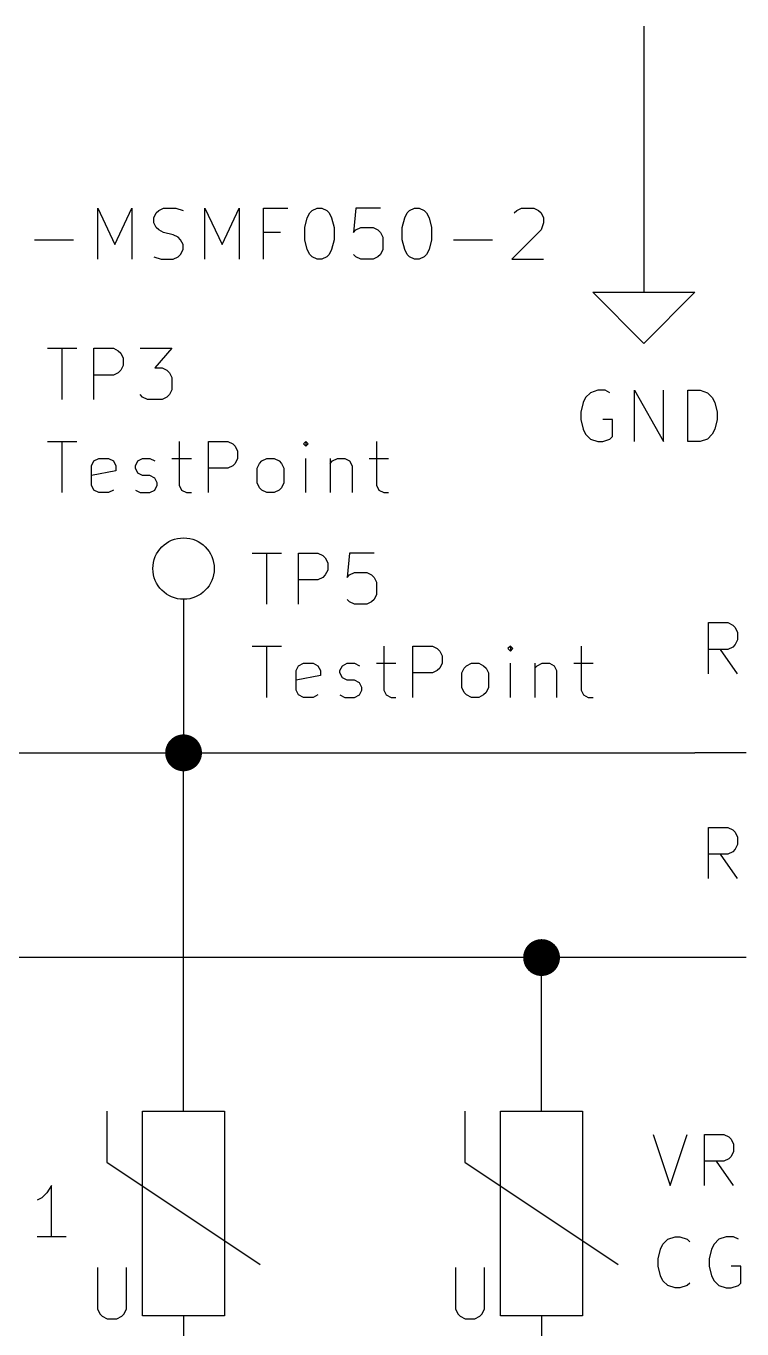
# Model space of a CAD drawing. Header units: millimetres. Extents: x 10 to 287, y -200 to -10.
# Drawn here: x 87.53 to 105.31, y -122.25 to -89.92 of the extents above; entities that cross this region are included whole.
import ezdxf

# ---------------------------------------------------------------- set-up
doc = ezdxf.new("R2010")
doc.units = ezdxf.units.MM
for name, color, linetype in [('GREENSIXTYFIVE', 129, 'CONTINUOUS'), ('LIGHTGREEN', 92, 'CONTINUOUS'), ('RED', 14, 'CONTINUOUS')]:
    doc.layers.add(name, color=color, linetype=linetype)

msp = doc.modelspace()

# ---------------------------------------------------------------- linework, layer by layer
at = {"layer": 'GREENSIXTYFIVE', "linetype": 'CONTINUOUS'}
for p, q in [((89.3111, -95.7022), (89.3111, -94.4322)), ((89.3111, -94.4322), (89.7345, -95.3394)), ((89.3111, -95.7022), (89.3111, -94.4322)), ((89.3111, -94.4322), (89.7345, -95.3394)), ((89.7345, -95.3394), (90.1578, -94.4322)), ((89.7345, -95.3394), (90.1578, -94.4322)), ((90.1578, -94.4322), (90.1578, -95.7022)), ((90.1578, -94.4322), (90.1578, -95.7022)), ((90.7021, -94.6741), (90.7625, -94.5532)), ((90.7021, -94.6741), (90.7625, -94.5532)), ((90.7021, -94.7951), (90.7021, -94.6741)), ((90.7021, -94.7951), (90.7021, -94.6741)), ((90.7625, -94.5532), (90.823, -94.4927)), ((90.7625, -94.5532), (90.823, -94.4927)), ((90.823, -94.4927), (90.944, -94.4322)), ((90.823, -94.4927), (90.944, -94.4322)), ((90.944, -94.4322), (91.2463, -94.4322)), ((90.944, -94.4322), (91.2463, -94.4322)), ((91.2463, -94.4322), (91.4278, -94.4927)), ((91.2463, -94.4322), (91.4278, -94.4927)), ((91.972, -95.7022), (91.972, -94.4322)), ((91.972, -94.4322), (92.3954, -95.3394)), ((91.972, -95.7022), (91.972, -94.4322)), ((91.972, -94.4322), (92.3954, -95.3394)), ((92.3954, -95.3394), (92.8187, -94.4322)), ((92.3954, -95.3394), (92.8187, -94.4322)), ((92.8187, -94.4322), (92.8187, -95.7022)), ((92.8187, -94.4322), (92.8187, -95.7022)), ((93.4234, -95.7022), (93.4234, -94.4322)), ((93.4234, -94.4322), (94.0282, -94.4322)), ((93.4234, -95.7022), (93.4234, -94.4322)), ((93.4234, -94.4322), (94.0282, -94.4322)), ((94.4516, -94.916), (94.512, -94.6741)), ((94.4516, -94.916), (94.512, -94.6741)), ((94.512, -94.6741), (94.5725, -94.5532)), ((94.512, -94.6741), (94.5725, -94.5532)), ((94.5725, -94.5532), (94.633, -94.4927)), ((94.5725, -94.5532), (94.633, -94.4927)), ((94.633, -94.4927), (94.7539, -94.4322)), ((94.633, -94.4927), (94.7539, -94.4322)), ((94.7539, -94.4322), (94.8749, -94.4322)), ((94.7539, -94.4322), (94.8749, -94.4322)), ((94.8749, -94.4322), (94.9958, -94.4927)), ((94.8749, -94.4322), (94.9958, -94.4927)), ((94.9958, -94.4927), (95.0563, -94.5532)), ((94.9958, -94.4927), (95.0563, -94.5532)), ((95.0563, -94.5532), (95.1168, -94.6741)), ((95.0563, -94.5532), (95.1168, -94.6741)), ((95.1168, -94.6741), (95.1773, -94.916)), ((95.1168, -94.6741), (95.1773, -94.916)), ((95.7215, -94.4322), (95.6611, -95.037)), ((95.7215, -94.4322), (95.6611, -95.037)), ((96.3263, -94.4322), (95.7215, -94.4322)), ((96.3263, -94.4322), (95.7215, -94.4322)), ((96.8706, -94.916), (96.931, -94.6741)), ((96.8706, -94.916), (96.931, -94.6741)), ((96.931, -94.6741), (96.9915, -94.5532)), ((96.931, -94.6741), (96.9915, -94.5532)), ((96.9915, -94.5532), (97.052, -94.4927)), ((96.9915, -94.5532), (97.052, -94.4927)), ((97.052, -94.4927), (97.1729, -94.4322)), ((97.052, -94.4927), (97.1729, -94.4322)), ((97.1729, -94.4322), (97.2939, -94.4322)), ((97.1729, -94.4322), (97.2939, -94.4322)), ((97.2939, -94.4322), (97.4148, -94.4927)), ((97.2939, -94.4322), (97.4148, -94.4927)), ((97.4148, -94.4927), (97.4753, -94.5532)), ((97.4148, -94.4927), (97.4753, -94.5532)), ((97.4753, -94.5532), (97.5358, -94.6741)), ((97.4753, -94.5532), (97.5358, -94.6741)), ((97.5358, -94.6741), (97.5963, -94.916)), ((97.5358, -94.6741), (97.5963, -94.916)), ((99.6525, -94.5532), (99.7129, -94.4927)), ((99.6525, -94.5532), (99.7129, -94.4927)), ((99.7129, -94.4927), (99.8339, -94.4322)), ((99.7129, -94.4927), (99.8339, -94.4322)), ((99.8339, -94.4322), (100.1363, -94.4322)), ((99.8339, -94.4322), (100.1363, -94.4322)), ((100.1363, -94.4322), (100.2572, -94.4927)), ((100.1363, -94.4322), (100.2572, -94.4927)), ((100.2572, -94.4927), (100.3177, -94.5532)), ((100.2572, -94.4927), (100.3177, -94.5532)), ((100.3177, -94.5532), (100.3782, -94.6741)), ((100.3177, -94.5532), (100.3782, -94.6741)), ((100.3782, -94.6741), (100.3782, -94.7951)), ((100.3782, -94.6741), (100.3782, -94.7951)), ((90.7625, -94.916), (90.7021, -94.7951)), ((90.7625, -94.916), (90.7021, -94.7951)), ((90.823, -94.9765), (90.7625, -94.916)), ((90.823, -94.9765), (90.7625, -94.916)), ((90.944, -95.037), (90.823, -94.9765)), ((90.944, -95.037), (90.823, -94.9765)), ((91.1859, -95.0975), (90.944, -95.037)), ((91.1859, -95.0975), (90.944, -95.037)), ((93.8468, -95.037), (93.4234, -95.037)), ((93.8468, -95.037), (93.4234, -95.037)), ((94.4516, -95.2184), (94.4516, -94.916)), ((94.4516, -95.2184), (94.4516, -94.916)), ((95.1773, -94.916), (95.1773, -95.2184)), ((95.1773, -94.916), (95.1773, -95.2184)), ((95.6611, -95.037), (95.7215, -94.9765)), ((95.6611, -95.037), (95.7215, -94.9765)), ((95.7215, -94.9765), (95.8425, -94.916)), ((95.7215, -94.9765), (95.8425, -94.916)), ((95.8425, -94.916), (96.1449, -94.916)), ((95.8425, -94.916), (96.1449, -94.916)), ((96.1449, -94.916), (96.2658, -94.9765)), ((96.1449, -94.916), (96.2658, -94.9765)), ((96.2658, -94.9765), (96.3263, -95.037)), ((96.2658, -94.9765), (96.3263, -95.037)), ((96.3263, -95.037), (96.3868, -95.1579)), ((96.3263, -95.037), (96.3868, -95.1579)), ((96.8706, -95.2184), (96.8706, -94.916)), ((96.8706, -95.2184), (96.8706, -94.916)), ((97.5963, -94.916), (97.5963, -95.2184)), ((97.5963, -94.916), (97.5963, -95.2184)), ((100.3177, -94.9765), (99.592, -95.7022)), ((100.3177, -94.9765), (99.592, -95.7022)), ((100.3782, -94.7951), (100.3177, -94.9765)), ((100.3782, -94.7951), (100.3177, -94.9765)), ((87.7387, -95.2184), (88.7064, -95.2184)), ((87.7387, -95.2184), (88.7064, -95.2184)), ((91.3068, -95.1579), (91.1859, -95.0975)), ((91.3068, -95.1579), (91.1859, -95.0975)), ((91.3673, -95.2184), (91.3068, -95.1579)), ((91.3673, -95.2184), (91.3068, -95.1579)), ((91.4278, -95.3394), (91.3673, -95.2184)), ((91.4278, -95.3394), (91.3673, -95.2184)), ((91.4278, -95.4603), (91.4278, -95.3394)), ((91.4278, -95.4603), (91.4278, -95.3394)), ((94.512, -95.4603), (94.4516, -95.2184)), ((94.512, -95.4603), (94.4516, -95.2184)), ((95.1773, -95.2184), (95.1168, -95.4603)), ((95.1773, -95.2184), (95.1168, -95.4603)), ((96.3868, -95.1579), (96.3868, -95.4603)), ((96.3868, -95.1579), (96.3868, -95.4603)), ((96.931, -95.4603), (96.8706, -95.2184)), ((96.931, -95.4603), (96.8706, -95.2184)), ((97.5963, -95.2184), (97.5358, -95.4603)), ((97.5963, -95.2184), (97.5358, -95.4603)), ((98.1405, -95.2184), (99.1082, -95.2184)), ((98.1405, -95.2184), (99.1082, -95.2184)), ((90.7021, -95.6418), (90.8835, -95.7022)), ((90.7021, -95.6418), (90.8835, -95.7022)), ((91.1859, -95.7022), (91.3068, -95.6418)), ((91.1859, -95.7022), (91.3068, -95.6418)), ((91.3068, -95.6418), (91.3673, -95.5813)), ((91.3068, -95.6418), (91.3673, -95.5813)), ((91.3673, -95.5813), (91.4278, -95.4603)), ((91.3673, -95.5813), (91.4278, -95.4603)), ((94.5725, -95.5813), (94.512, -95.4603)), ((94.5725, -95.5813), (94.512, -95.4603)), ((94.633, -95.6418), (94.5725, -95.5813)), ((94.633, -95.6418), (94.5725, -95.5813)), ((94.7539, -95.7022), (94.633, -95.6418)), ((94.7539, -95.7022), (94.633, -95.6418)), ((94.9958, -95.6418), (94.8749, -95.7022)), ((94.9958, -95.6418), (94.8749, -95.7022)), ((95.0563, -95.5813), (94.9958, -95.6418)), ((95.0563, -95.5813), (94.9958, -95.6418)), ((95.1168, -95.4603), (95.0563, -95.5813)), ((95.1168, -95.4603), (95.0563, -95.5813)), ((95.7215, -95.6418), (95.6611, -95.5813)), ((95.7215, -95.6418), (95.6611, -95.5813)), ((95.8425, -95.7022), (95.7215, -95.6418)), ((95.8425, -95.7022), (95.7215, -95.6418)), ((96.2658, -95.6418), (96.1449, -95.7022)), ((96.2658, -95.6418), (96.1449, -95.7022)), ((96.3263, -95.5813), (96.2658, -95.6418)), ((96.3263, -95.5813), (96.2658, -95.6418)), ((96.3868, -95.4603), (96.3263, -95.5813)), ((96.3868, -95.4603), (96.3263, -95.5813)), ((96.9915, -95.5813), (96.931, -95.4603)), ((96.9915, -95.5813), (96.931, -95.4603)), ((97.052, -95.6418), (96.9915, -95.5813)), ((97.052, -95.6418), (96.9915, -95.5813)), ((97.1729, -95.7022), (97.052, -95.6418)), ((97.1729, -95.7022), (97.052, -95.6418)), ((97.4148, -95.6418), (97.2939, -95.7022)), ((97.4148, -95.6418), (97.2939, -95.7022)), ((97.4753, -95.5813), (97.4148, -95.6418)), ((97.4753, -95.5813), (97.4148, -95.6418)), ((97.5358, -95.4603), (97.4753, -95.5813)), ((97.5358, -95.4603), (97.4753, -95.5813)), ((90.8835, -95.7022), (91.1859, -95.7022)), ((90.8835, -95.7022), (91.1859, -95.7022)), ((94.8749, -95.7022), (94.7539, -95.7022)), ((94.8749, -95.7022), (94.7539, -95.7022)), ((96.1449, -95.7022), (95.8425, -95.7022)), ((96.1449, -95.7022), (95.8425, -95.7022)), ((97.2939, -95.7022), (97.1729, -95.7022)), ((97.2939, -95.7022), (97.1729, -95.7022)), ((99.592, -95.7022), (100.3782, -95.7022)), ((99.592, -95.7022), (100.3782, -95.7022)), ((88.0653, -97.912), (88.791, -97.912)), ((88.0653, -97.912), (88.791, -97.912)), ((88.4282, -99.182), (88.4282, -97.912)), ((88.4282, -99.182), (88.4282, -97.912)), ((89.2143, -99.182), (89.2143, -97.912)), ((89.2143, -97.912), (89.6981, -97.912)), ((89.2143, -99.182), (89.2143, -97.912)), ((89.2143, -97.912), (89.6981, -97.912)), ((89.6981, -97.912), (89.8191, -97.9725)), ((89.6981, -97.912), (89.8191, -97.9725)), ((90.3634, -97.912), (91.1496, -97.912)), ((90.3634, -97.912), (91.1496, -97.912)), ((91.1496, -97.912), (90.7262, -98.3958)), ((91.1496, -97.912), (90.7262, -98.3958)), ((89.8191, -97.9725), (89.8796, -98.033)), ((89.8191, -97.9725), (89.8796, -98.033)), ((89.8796, -98.033), (89.94, -98.1539)), ((89.8796, -98.033), (89.94, -98.1539)), ((89.94, -98.1539), (89.94, -98.3354)), ((89.94, -98.1539), (89.94, -98.3354)), ((89.6981, -98.5773), (89.2143, -98.5773)), ((89.6981, -98.5773), (89.2143, -98.5773)), ((89.8191, -98.5168), (89.6981, -98.5773)), ((89.8191, -98.5168), (89.6981, -98.5773)), ((89.8796, -98.4563), (89.8191, -98.5168)), ((89.8796, -98.4563), (89.8191, -98.5168)), ((89.94, -98.3354), (89.8796, -98.4563)), ((89.94, -98.3354), (89.8796, -98.4563)), ((90.7262, -98.3958), (90.9077, -98.3958)), ((90.7262, -98.3958), (90.9077, -98.3958)), ((90.9077, -98.3958), (91.0286, -98.4563)), ((90.9077, -98.3958), (91.0286, -98.4563)), ((91.0286, -98.4563), (91.0891, -98.5168)), ((91.0286, -98.4563), (91.0891, -98.5168)), ((91.0891, -98.5168), (91.1496, -98.6377)), ((91.0891, -98.5168), (91.1496, -98.6377)), ((91.1496, -98.6377), (91.1496, -98.9401)), ((91.1496, -98.6377), (91.1496, -98.9401)), ((90.4239, -99.1216), (90.3634, -99.0611)), ((90.4239, -99.1216), (90.3634, -99.0611)), ((90.5448, -99.182), (90.4239, -99.1216)), ((90.5448, -99.182), (90.4239, -99.1216)), ((90.9077, -99.182), (90.5448, -99.182)), ((90.9077, -99.182), (90.5448, -99.182)), ((91.0286, -99.1216), (90.9077, -99.182)), ((91.0286, -99.1216), (90.9077, -99.182)), ((91.0891, -99.0611), (91.0286, -99.1216)), ((91.0891, -99.0611), (91.0286, -99.1216)), ((91.1496, -98.9401), (91.0891, -99.0611)), ((91.1496, -98.9401), (91.0891, -99.0611)), ((101.4246, -99.1349), (101.3641, -99.2558)), ((101.5456, -99.0139), (101.4246, -99.1349)), ((101.727, -98.9534), (101.5456, -99.0139)), ((101.9084, -98.9534), (101.727, -98.9534)), ((102.0294, -99.0139), (101.9084, -98.9534)), ((102.6341, -100.2234), (102.6341, -98.9534)), ((102.6341, -98.9534), (103.3598, -100.2234)), ((103.3598, -100.2234), (103.3598, -98.9534)), ((103.9646, -100.2234), (103.9646, -98.9534)), ((103.9646, -98.9534), (104.267, -98.9534)), ((104.267, -98.9534), (104.4484, -99.0139)), ((104.4484, -99.0139), (104.5694, -99.1349)), ((104.5694, -99.1349), (104.6299, -99.2558)), ((101.3641, -99.2558), (101.3037, -99.4977)), ((101.3037, -99.4977), (101.3037, -99.6791)), ((104.6299, -99.2558), (104.6903, -99.4977)), ((104.6903, -99.4977), (104.6903, -99.6791)), ((101.3037, -99.6791), (101.3641, -99.921)), ((102.0898, -99.6791), (101.8479, -99.6791)), ((102.0898, -100.1025), (102.0898, -99.6791)), ((104.6903, -99.6791), (104.6299, -99.921)), ((101.3641, -99.921), (101.4246, -100.042)), ((101.4246, -100.042), (101.5456, -100.163)), ((101.5456, -100.163), (101.727, -100.2234)), ((101.8479, -100.2234), (102.0294, -100.163)), ((102.0294, -100.163), (102.0898, -100.1025)), ((104.4484, -100.163), (104.267, -100.2234)), ((104.5694, -100.042), (104.4484, -100.163)), ((104.6299, -99.921), (104.5694, -100.042)), ((88.0653, -100.2234), (88.791, -100.2234)), ((88.0653, -100.2234), (88.791, -100.2234)), ((88.4282, -101.4934), (88.4282, -100.2234)), ((88.4282, -101.4934), (88.4282, -100.2234)), ((91.331, -100.2234), (91.331, -101.312)), ((91.331, -100.2234), (91.331, -101.312)), ((92.0567, -101.4934), (92.0567, -100.2234)), ((92.0567, -100.2234), (92.5405, -100.2234)), ((92.0567, -101.4934), (92.0567, -100.2234)), ((92.0567, -100.2234), (92.5405, -100.2234)), ((92.5405, -100.2234), (92.6615, -100.2839)), ((92.5405, -100.2234), (92.6615, -100.2839)), ((92.6615, -100.2839), (92.722, -100.3444)), ((92.6615, -100.2839), (92.722, -100.3444)), ((92.722, -100.3444), (92.7824, -100.4653)), ((92.722, -100.3444), (92.7824, -100.4653)), ((92.7824, -100.4653), (92.7824, -100.6468)), ((92.7824, -100.4653), (92.7824, -100.6468)), ((94.4757, -100.2234), (94.4153, -100.2839)), ((94.4757, -100.2234), (94.4153, -100.2839)), ((94.4153, -100.2839), (94.4757, -100.3444)), ((94.4153, -100.2839), (94.4757, -100.3444)), ((94.5362, -100.2839), (94.4757, -100.2234)), ((94.4757, -100.2234), (94.4757, -100.3444)), ((94.5362, -100.2839), (94.4757, -100.2234)), ((94.4757, -100.2234), (94.4757, -100.3444)), ((94.4757, -100.3444), (94.5362, -100.2839)), ((94.4757, -100.3444), (94.5362, -100.2839)), ((96.2295, -100.2234), (96.2295, -101.312)), ((96.2295, -100.2234), (96.2295, -101.312)), ((101.727, -100.2234), (101.8479, -100.2234)), ((104.267, -100.2234), (103.9646, -100.2234)), ((89.1539, -100.8282), (89.2143, -100.7072)), ((89.1539, -100.8282), (89.2143, -100.7072)), ((89.1539, -101.312), (89.1539, -100.8282)), ((89.1539, -101.312), (89.1539, -100.8282)), ((89.2143, -100.7072), (89.3353, -100.6468)), ((89.2143, -100.7072), (89.3353, -100.6468)), ((89.3353, -100.6468), (89.5772, -100.6468)), ((89.3353, -100.6468), (89.5772, -100.6468)), ((89.5772, -100.6468), (89.6981, -100.7072)), ((89.5772, -100.6468), (89.6981, -100.7072)), ((89.6981, -100.7072), (89.7586, -100.8282)), ((89.6981, -100.7072), (89.7586, -100.8282)), ((89.7586, -100.8282), (89.7586, -100.9491)), ((89.7586, -100.8282), (89.7586, -100.9491)), ((90.2425, -100.8282), (90.3029, -100.7072)), ((90.2425, -100.8282), (90.3029, -100.7072)), ((90.2425, -100.8887), (90.2425, -100.8282)), ((90.2425, -100.8887), (90.2425, -100.8282)), ((90.3029, -100.7072), (90.4239, -100.6468)), ((90.3029, -100.7072), (90.4239, -100.6468)), ((90.4239, -100.6468), (90.6053, -100.6468)), ((90.4239, -100.6468), (90.6053, -100.6468)), ((90.6053, -100.6468), (90.7263, -100.7072)), ((90.6053, -100.6468), (90.7263, -100.7072)), ((91.1496, -100.6468), (91.6334, -100.6468)), ((91.1496, -100.6468), (91.6334, -100.6468)), ((92.6615, -100.8282), (92.5405, -100.8887)), ((92.6615, -100.8282), (92.5405, -100.8887)), ((92.722, -100.7677), (92.6615, -100.8282)), ((92.722, -100.7677), (92.6615, -100.8282)), ((92.7824, -100.6468), (92.722, -100.7677)), ((92.7824, -100.6468), (92.722, -100.7677)), ((93.2663, -100.8887), (93.3267, -100.7677)), ((93.2663, -100.8887), (93.3267, -100.7677)), ((93.3267, -100.7677), (93.3872, -100.7072)), ((93.3267, -100.7677), (93.3872, -100.7072)), ((93.3872, -100.7072), (93.5082, -100.6468)), ((93.3872, -100.7072), (93.5082, -100.6468)), ((93.5082, -100.6468), (93.6896, -100.6468)), ((93.5082, -100.6468), (93.6896, -100.6468)), ((93.6896, -100.6468), (93.8105, -100.7072)), ((93.6896, -100.6468), (93.8105, -100.7072)), ((93.8105, -100.7072), (93.871, -100.7677)), ((93.8105, -100.7072), (93.871, -100.7677)), ((93.871, -100.7677), (93.9315, -100.8887)), ((93.871, -100.7677), (93.9315, -100.8887)), ((94.4757, -101.4934), (94.4757, -100.6468)), ((94.4757, -101.4934), (94.4757, -100.6468)), ((95.0805, -100.6468), (95.0805, -101.4934)), ((95.0805, -100.6468), (95.0805, -101.4934)), ((95.0805, -100.7677), (95.141, -100.7072)), ((95.0805, -100.7677), (95.141, -100.7072)), ((95.141, -100.7072), (95.262, -100.6468)), ((95.141, -100.7072), (95.262, -100.6468)), ((95.262, -100.6468), (95.4434, -100.6468)), ((95.262, -100.6468), (95.4434, -100.6468)), ((95.4434, -100.6468), (95.5643, -100.7072)), ((95.4434, -100.6468), (95.5643, -100.7072)), ((95.5643, -100.7072), (95.6248, -100.8282)), ((95.5643, -100.7072), (95.6248, -100.8282)), ((95.6248, -100.8282), (95.6248, -101.4934)), ((95.6248, -100.8282), (95.6248, -101.4934)), ((96.0481, -100.6468), (96.5319, -100.6468)), ((96.0481, -100.6468), (96.5319, -100.6468)), ((89.7586, -100.9491), (89.1539, -101.0701)), ((89.7586, -100.9491), (89.1539, -101.0701)), ((90.3029, -101.0096), (90.2425, -100.8887)), ((90.3029, -101.0096), (90.2425, -100.8887)), ((90.4239, -101.0701), (90.3029, -101.0096)), ((90.4239, -101.0701), (90.3029, -101.0096)), ((90.6053, -101.0701), (90.4239, -101.0701)), ((90.6053, -101.0701), (90.4239, -101.0701)), ((90.7263, -101.1306), (90.6053, -101.0701)), ((90.7263, -101.1306), (90.6053, -101.0701)), ((90.7867, -101.2515), (90.7263, -101.1306)), ((90.7867, -101.2515), (90.7263, -101.1306)), ((92.5405, -100.8887), (92.0567, -100.8887)), ((92.5405, -100.8887), (92.0567, -100.8887)), ((93.2663, -101.2515), (93.2663, -100.8887)), ((93.2663, -101.2515), (93.2663, -100.8887)), ((93.9315, -100.8887), (93.9315, -101.2515)), ((93.9315, -100.8887), (93.9315, -101.2515)), ((89.2143, -101.433), (89.1539, -101.312)), ((89.2143, -101.433), (89.1539, -101.312)), ((89.3353, -101.4934), (89.2143, -101.433)), ((89.3353, -101.4934), (89.2143, -101.433)), ((89.5772, -101.4934), (89.3353, -101.4934)), ((89.5772, -101.4934), (89.3353, -101.4934)), ((89.6981, -101.433), (89.5772, -101.4934)), ((89.6981, -101.433), (89.5772, -101.4934)), ((90.2425, -101.433), (90.3634, -101.4934)), ((90.2425, -101.433), (90.3634, -101.4934)), ((90.3634, -101.4934), (90.6053, -101.4934)), ((90.3634, -101.4934), (90.6053, -101.4934)), ((90.6053, -101.4934), (90.7263, -101.433)), ((90.6053, -101.4934), (90.7263, -101.433)), ((90.7263, -101.433), (90.7867, -101.312)), ((90.7263, -101.433), (90.7867, -101.312)), ((90.7867, -101.312), (90.7867, -101.2515)), ((90.7867, -101.312), (90.7867, -101.2515)), ((91.331, -101.312), (91.3915, -101.433)), ((91.331, -101.312), (91.3915, -101.433)), ((91.3915, -101.433), (91.5125, -101.4934)), ((91.3915, -101.433), (91.5125, -101.4934)), ((91.5125, -101.4934), (91.6334, -101.4934)), ((91.5125, -101.4934), (91.6334, -101.4934)), ((93.3267, -101.3725), (93.2663, -101.2515)), ((93.3267, -101.3725), (93.2663, -101.2515)), ((93.3872, -101.433), (93.3267, -101.3725)), ((93.3872, -101.433), (93.3267, -101.3725)), ((93.5082, -101.4934), (93.3872, -101.433)), ((93.5082, -101.4934), (93.3872, -101.433)), ((93.6896, -101.4934), (93.5082, -101.4934)), ((93.6896, -101.4934), (93.5082, -101.4934)), ((93.8105, -101.433), (93.6896, -101.4934)), ((93.8105, -101.433), (93.6896, -101.4934)), ((93.871, -101.3725), (93.8105, -101.433)), ((93.871, -101.3725), (93.8105, -101.433)), ((93.9315, -101.2515), (93.871, -101.3725)), ((93.9315, -101.2515), (93.871, -101.3725)), ((96.2295, -101.312), (96.29, -101.433)), ((96.2295, -101.312), (96.29, -101.433)), ((96.29, -101.433), (96.411, -101.4934)), ((96.29, -101.433), (96.411, -101.4934)), ((96.411, -101.4934), (96.5319, -101.4934)), ((96.411, -101.4934), (96.5319, -101.4934)), ((93.1453, -102.992), (93.871, -102.992)), ((93.5082, -104.262), (93.5082, -102.992)), ((94.2943, -104.262), (94.2943, -102.992)), ((94.2943, -102.992), (94.7781, -102.992)), ((94.7781, -102.992), (94.8991, -103.0525)), ((94.8991, -103.0525), (94.9596, -103.113)), ((94.9596, -103.113), (95.02, -103.2339)), ((95.5643, -102.992), (95.5039, -103.5968)), ((96.1691, -102.992), (95.5643, -102.992)), ((95.02, -103.4154), (94.9596, -103.5363)), ((95.02, -103.2339), (95.02, -103.4154)), ((94.7781, -103.6573), (94.2943, -103.6573)), ((94.8991, -103.5968), (94.7781, -103.6573)), ((94.9596, -103.5363), (94.8991, -103.5968)), ((95.5039, -103.5968), (95.5643, -103.5363)), ((95.5643, -103.5363), (95.6853, -103.4758)), ((95.6853, -103.4758), (95.9877, -103.4758)), ((95.9877, -103.4758), (96.1086, -103.5363)), ((96.1086, -103.5363), (96.1691, -103.5968)), ((96.1691, -103.5968), (96.2296, -103.7177)), ((96.2296, -103.7177), (96.2296, -104.0201)), ((96.2296, -104.0201), (96.1691, -104.1411)), ((95.5643, -104.2016), (95.5039, -104.1411)), ((95.6853, -104.262), (95.5643, -104.2016)), ((95.9877, -104.262), (95.6853, -104.262)), ((96.1086, -104.2016), (95.9877, -104.262)), ((96.1691, -104.1411), (96.1086, -104.2016)), ((104.4726, -105.9892), (104.4726, -104.7192)), ((104.4726, -104.7192), (104.9564, -104.7192)), ((104.9564, -104.7192), (105.0774, -104.7797)), ((105.0774, -104.7797), (105.1379, -104.8402)), ((105.1379, -104.8402), (105.1983, -104.9611)), ((105.1983, -104.9611), (105.1983, -105.1426)), ((93.1453, -105.3034), (93.871, -105.3034)), ((93.5082, -106.5734), (93.5082, -105.3034)), ((96.411, -105.3034), (96.411, -106.392)), ((97.1367, -106.5734), (97.1367, -105.3034)), ((97.1367, -105.3034), (97.6205, -105.3034)), ((97.6205, -105.3034), (97.7415, -105.3639)), ((97.7415, -105.3639), (97.802, -105.4244)), ((99.5557, -105.3034), (99.4953, -105.3639)), ((99.4953, -105.3639), (99.5557, -105.4244)), ((99.6162, -105.3639), (99.5557, -105.3034)), ((99.5557, -105.3034), (99.5557, -105.4244)), ((99.5557, -105.4244), (99.6162, -105.3639)), ((101.3095, -105.3034), (101.3095, -106.392)), ((104.9564, -105.3845), (104.4726, -105.3845)), ((105.1983, -105.9892), (104.775, -105.3845)), ((105.0774, -105.324), (104.9564, -105.3845)), ((105.1379, -105.2635), (105.0774, -105.324)), ((105.1983, -105.1426), (105.1379, -105.2635)), ((97.802, -105.4244), (97.8624, -105.5453)), ((97.8624, -105.5453), (97.8624, -105.7268)), ((94.2339, -105.9082), (94.2943, -105.7872)), ((94.2339, -106.392), (94.2339, -105.9082)), ((94.8386, -106.0291), (94.2339, -106.1501)), ((94.2943, -105.7872), (94.4153, -105.7268)), ((94.4153, -105.7268), (94.6572, -105.7268)), ((94.6572, -105.7268), (94.7781, -105.7872)), ((94.7781, -105.7872), (94.8386, -105.9082)), ((94.8386, -105.9082), (94.8386, -106.0291)), ((95.3225, -105.9082), (95.3829, -105.7872)), ((95.3225, -105.9687), (95.3225, -105.9082)), ((95.3829, -106.0896), (95.3225, -105.9687)), ((95.3829, -105.7872), (95.5039, -105.7268)), ((95.5039, -105.7268), (95.6853, -105.7268)), ((95.6853, -105.7268), (95.8063, -105.7872)), ((96.2296, -105.7268), (96.7134, -105.7268)), ((97.6205, -105.9687), (97.1367, -105.9687)), ((97.7415, -105.9082), (97.6205, -105.9687)), ((97.802, -105.8477), (97.7415, -105.9082)), ((97.8624, -105.7268), (97.802, -105.8477)), ((98.3463, -105.9687), (98.4067, -105.8477)), ((98.3463, -106.3315), (98.3463, -105.9687)), ((98.4067, -105.8477), (98.4672, -105.7872)), ((98.4672, -105.7872), (98.5882, -105.7268)), ((98.5882, -105.7268), (98.7696, -105.7268)), ((98.7696, -105.7268), (98.8905, -105.7872)), ((98.8905, -105.7872), (98.951, -105.8477)), ((98.951, -105.8477), (99.0115, -105.9687)), ((99.0115, -105.9687), (99.0115, -106.3315)), ((99.5557, -106.5734), (99.5557, -105.7268)), ((100.1605, -105.7268), (100.1605, -106.5734)), ((100.1605, -105.8477), (100.221, -105.7872)), ((100.221, -105.7872), (100.342, -105.7268)), ((100.342, -105.7268), (100.5234, -105.7268)), ((100.5234, -105.7268), (100.6443, -105.7872)), ((100.6443, -105.7872), (100.7048, -105.9082)), ((100.7048, -105.9082), (100.7048, -106.5734)), ((101.1281, -105.7268), (101.6119, -105.7268)), ((95.5039, -106.1501), (95.3829, -106.0896)), ((95.6853, -106.1501), (95.5039, -106.1501)), ((95.8063, -106.2106), (95.6853, -106.1501)), ((95.8667, -106.3315), (95.8063, -106.2106)), ((95.8667, -106.392), (95.8667, -106.3315)), ((98.4067, -106.4525), (98.3463, -106.3315)), ((99.0115, -106.3315), (98.951, -106.4525)), ((94.2943, -106.513), (94.2339, -106.392)), ((94.4153, -106.5734), (94.2943, -106.513)), ((94.6572, -106.5734), (94.4153, -106.5734)), ((94.7781, -106.513), (94.6572, -106.5734)), ((95.3225, -106.513), (95.4434, -106.5734)), ((95.4434, -106.5734), (95.6853, -106.5734)), ((95.6853, -106.5734), (95.8063, -106.513)), ((95.8063, -106.513), (95.8667, -106.392)), ((96.411, -106.392), (96.4715, -106.513)), ((96.4715, -106.513), (96.5925, -106.5734)), ((96.5925, -106.5734), (96.7134, -106.5734)), ((98.4672, -106.513), (98.4067, -106.4525)), ((98.5882, -106.5734), (98.4672, -106.513)), ((98.7696, -106.5734), (98.5882, -106.5734)), ((98.8905, -106.513), (98.7696, -106.5734)), ((98.951, -106.4525), (98.8905, -106.513)), ((101.3095, -106.392), (101.37, -106.513)), ((101.37, -106.513), (101.491, -106.5734)), ((101.491, -106.5734), (101.6119, -106.5734)), ((104.4726, -111.0692), (104.4726, -109.7992)), ((104.4726, -109.7992), (104.9564, -109.7992)), ((104.9564, -109.7992), (105.0774, -109.8597)), ((105.0774, -109.8597), (105.1379, -109.9202)), ((105.1379, -109.9202), (105.1983, -110.0411)), ((105.1983, -110.2226), (105.1379, -110.3435)), ((105.1983, -110.0411), (105.1983, -110.2226)), ((104.9564, -110.4645), (104.4726, -110.4645)), ((105.1983, -111.0692), (104.775, -110.4645)), ((105.0774, -110.404), (104.9564, -110.4645)), ((105.1379, -110.3435), (105.0774, -110.404)), ((103.1021, -117.4192), (103.5254, -118.6892)), ((103.5254, -118.6892), (103.9488, -117.4192)), ((104.3721, -118.6892), (104.3721, -117.4192)), ((104.3721, -117.4192), (104.8559, -117.4192)), ((104.8559, -117.4192), (104.9769, -117.4797)), ((104.9769, -117.4797), (105.0374, -117.5402)), ((105.0374, -117.5402), (105.0978, -117.6611)), ((105.0978, -117.6611), (105.0978, -117.8426)), ((105.0374, -117.9635), (104.9769, -118.024)), ((105.0978, -117.8426), (105.0374, -117.9635)), ((104.8559, -118.0845), (104.3721, -118.0845)), ((105.0978, -118.6892), (104.6745, -118.0845)), ((104.9769, -118.024), (104.8559, -118.0845)), ((88.0436, -118.8707), (87.9226, -118.9916)), ((88.0436, -118.8707), (87.9226, -118.9916)), ((88.1645, -118.6892), (88.0436, -118.8707)), ((88.1645, -118.6892), (88.0436, -118.8707)), ((88.1645, -119.9592), (88.1645, -118.6892)), ((88.1645, -119.9592), (88.1645, -118.6892)), ((87.9226, -118.9916), (87.8017, -119.0521)), ((87.9226, -118.9916), (87.8017, -119.0521)), ((88.5274, -119.9592), (87.8017, -119.9592)), ((88.5274, -119.9592), (87.8017, -119.9592)), ((103.2231, -120.5035), (103.2835, -120.2616)), ((103.2835, -120.2616), (103.344, -120.1407)), ((103.344, -120.1407), (103.465, -120.0197)), ((103.465, -120.0197), (103.6464, -119.9592)), ((103.6464, -119.9592), (103.7673, -119.9592)), ((103.7673, -119.9592), (103.9488, -120.0197)), ((103.9488, -120.0197), (104.0092, -120.0802)), ((104.5535, -120.2616), (104.4931, -120.5035)), ((104.614, -120.1407), (104.5535, -120.2616)), ((104.735, -120.0197), (104.614, -120.1407)), ((104.9164, -119.9592), (104.735, -120.0197)), ((105.0978, -119.9592), (104.9164, -119.9592)), ((105.2188, -120.0197), (105.0978, -119.9592)), ((103.2231, -120.6849), (103.2231, -120.5035)), ((104.4931, -120.5035), (104.4931, -120.6849)), ((103.2835, -120.9268), (103.2231, -120.6849)), ((104.4931, -120.6849), (104.5535, -120.9268)), ((105.2792, -120.6849), (105.0373, -120.6849)), ((105.2792, -121.1083), (105.2792, -120.6849)), ((103.344, -121.0478), (103.2835, -120.9268)), ((103.465, -121.1688), (103.344, -121.0478)), ((103.6464, -121.2292), (103.465, -121.1688)), ((103.7673, -121.2292), (103.6464, -121.2292)), ((103.9488, -121.1688), (103.7673, -121.2292)), ((104.0092, -121.1083), (103.9488, -121.1688)), ((104.5535, -120.9268), (104.614, -121.0478)), ((104.614, -121.0478), (104.735, -121.1688)), ((104.735, -121.1688), (104.9164, -121.2292)), ((104.9164, -121.2292), (105.0373, -121.2292)), ((105.0373, -121.2292), (105.2188, -121.1688)), ((105.2188, -121.1688), (105.2792, -121.1083))]:
    msp.add_line(p, q, dxfattribs=at)
at = {"layer": 'LIGHTGREEN', "linetype": 'CONTINUOUS'}
for p, q in [((102.87, -92.71), (102.87, -95.25)), ((91.44, -106.68), (91.44, -107.95)), ((80.01, -107.95), (91.44, -107.95)), ((91.44, -107.95), (104.14, -107.95)), ((91.44, -115.57), (91.44, -107.95)), ((100.33, -113.03), (82.55, -113.03)), ((100.33, -115.57), (100.33, -113.03)), ((104.14, -113.03), (100.33, -113.03))]:
    msp.add_line(p, q, dxfattribs=at)
at = {"layer": 'LIGHTGREEN', "const_width": 0.4572}
for points in [[(91.2114, -107.95, 1), (91.6686, -107.95, 1)], [(100.1014, -113.03, 1), (100.5586, -113.03, 1)]]:
    msp.add_lwpolyline(points, format="xyb", close=True, dxfattribs=at)
at = {"layer": 'RED', "linetype": 'CONTINUOUS'}
for p, q in [((102.87, -89.916), (102.87, -92.71)), ((102.87, -89.916), (102.87, -92.71)), ((102.87, -95.25), (102.87, -96.52)), ((102.87, -97.79), (101.6, -96.52)), ((101.6, -96.52), (102.87, -96.52)), ((102.87, -96.52), (104.14, -96.52)), ((104.14, -96.52), (102.87, -97.79)), ((91.44, -104.14), (91.44, -106.68)), ((105.41, -107.95), (104.14, -107.95)), ((105.41, -113.03), (104.14, -113.03)), ((91.44, -116.84), (91.44, -115.57)), ((91.44, -116.84), (91.44, -115.57)), ((100.33, -116.84), (100.33, -115.57)), ((89.535, -116.84), (89.535, -118.11)), ((90.424, -121.92), (90.424, -116.84)), ((90.424, -116.84), (92.456, -116.84)), ((92.456, -116.84), (92.456, -121.92)), ((98.425, -116.84), (98.425, -118.11)), ((99.314, -121.92), (99.314, -116.84)), ((99.314, -116.84), (101.346, -116.84)), ((101.346, -116.84), (101.346, -121.92)), ((89.535, -118.11), (93.345, -120.65)), ((98.425, -118.11), (102.235, -120.65)), ((89.2991, -120.7212), (89.2991, -121.7493)), ((90.0248, -121.7493), (90.0248, -120.7212)), ((98.1891, -120.7212), (98.1891, -121.7493)), ((98.9148, -121.7493), (98.9148, -120.7212)), ((89.2991, -121.7493), (89.3596, -121.8703)), ((89.3596, -121.8703), (89.4201, -121.9308)), ((89.9039, -121.9308), (89.9644, -121.8703)), ((89.9644, -121.8703), (90.0248, -121.7493)), ((98.1891, -121.7493), (98.2496, -121.8703)), ((98.2496, -121.8703), (98.3101, -121.9308)), ((98.7939, -121.9308), (98.8544, -121.8703)), ((98.8544, -121.8703), (98.9148, -121.7493)), ((89.4201, -121.9308), (89.541, -121.9912)), ((89.541, -121.9912), (89.7829, -121.9912)), ((89.7829, -121.9912), (89.9039, -121.9308)), ((92.456, -121.92), (90.424, -121.92)), ((91.44, -121.92), (91.44, -123.19)), ((91.44, -121.92), (91.44, -123.19)), ((98.3101, -121.9308), (98.431, -121.9912)), ((98.431, -121.9912), (98.6729, -121.9912)), ((98.6729, -121.9912), (98.7939, -121.9308)), ((101.346, -121.92), (99.314, -121.92)), ((100.33, -121.92), (100.33, -123.19))]:
    msp.add_line(p, q, dxfattribs=at)
at = {"layer": 'RED'}
msp.add_circle((91.44, -103.378), 0.762, dxfattribs=at)

doc.saveas('drawing.dxf')
